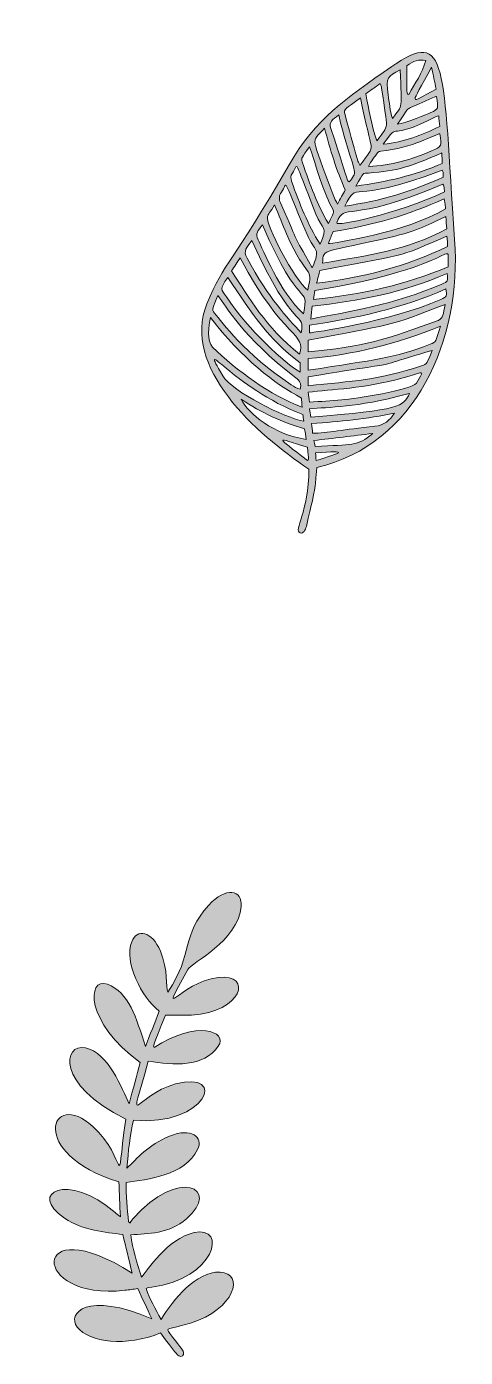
# Model space of a CAD drawing. Header units: millimetres. Extents: x 144 to 2414, y 783 to 2729.
# Drawn here: x 1091 to 1247.8, y 2236 to 2712.2 of the extents above; entities that cross this region are included whole.
import ezdxf

# ---------------------------------------------------------------- set-up
doc = ezdxf.new("R2010")
doc.units = ezdxf.units.MM
doc.header["$MEASUREMENT"] = 0
doc.layers.add('Слой 1', color=7, linetype='Continuous', lineweight=0)

msp = doc.modelspace()

# ---------------------------------------------------------------- hatches: boundary and pattern name
at = {"layer": 'Слой 1', "true_color": 0x000000, "transparency": 33554687}
h = msp.add_hatch(color=18, dxfattribs=at)
h.dxf.hatch_style = 2
edge = h.paths.add_edge_path()
edge.add_spline(control_points=[(1194.3, 2559.73), (1194.36, 2558.82), (1194.4, 2558.04), (1194.46, 2556.88), (1203.68, 2559.98), (1206.64, 2560.39), (1194.3, 2559.73)], knot_values=[0, 0, 0, 0, 1, 1, 1, 2, 2, 2, 2], degree=3, periodic=0)
edge = h.paths.add_edge_path()
edge.add_spline(control_points=[(1191.34, 2556.96), (1192, 2557.37), (1191.83, 2556.96), (1191.36, 2561.69), (1179.35, 2565.42), (1179.88, 2565.93), (1191.34, 2556.96)], knot_values=[0, 0, 0, 0, 1, 1, 1, 2, 2, 2, 2], degree=3, periodic=0)
edge = h.paths.add_edge_path()
edge.add_spline(control_points=[(1237.4, 2689.78), (1236.85, 2692.41), (1236.36, 2694.76), (1235.77, 2697.63), (1228.07, 2683.32), (1227.15, 2684.44), (1237.4, 2689.78)], knot_values=[0, 0, 0, 0, 1, 1, 1, 2, 2, 2, 2], degree=3, periodic=0)
edge = h.paths.add_edge_path()
edge.add_spline(control_points=[(1227.6, 2687.93), (1229.84, 2691.82), (1232.47, 2695.51), (1233.69, 2700), (1231.14, 2700.53), (1229.23, 2699.94), (1226.96, 2698.14), (1226.94, 2687.93), (1226.66, 2688.03), (1227.6, 2687.93)], knot_values=[0, 0, 0, 0, 1, 1, 1, 2, 2, 2, 3, 3, 3, 3], degree=3, periodic=0)
edge = h.paths.add_edge_path()
edge.add_spline(control_points=[(1214.71, 2566.61), (1207.47, 2565.75), (1200.66, 2564.91), (1193.67, 2564.08), (1193.79, 2563.47), (1193.91, 2562.83), (1194.1, 2561.98), (1207.33, 2562.65), (1209.16, 2561.9), (1214.71, 2566.61)], knot_values=[0, 0, 0, 0, 1, 1, 1, 2, 2, 2, 3, 3, 3, 3], degree=3, periodic=0)
edge = h.paths.add_edge_path()
edge.add_spline(control_points=[(1223.58, 2677.26), (1226.62, 2677.63), (1234.37, 2680.96), (1235.49, 2681.44), (1238.3, 2682.69), (1238.22, 2682.65), (1237.57, 2687.19), (1236.67, 2686.93), (1237.49, 2687.36), (1228.27, 2683.2), (1227.03, 2682.63), (1227.56, 2683.16), (1223.58, 2677.26)], knot_values=[0, 0, 0, 0, 1, 1, 1, 2, 2, 2, 3, 3, 3, 4, 4, 4, 4], degree=3, periodic=0)
edge = h.paths.add_edge_path()
edge.add_spline(control_points=[(1224.54, 2696.66), (1220.03, 2694.25), (1219.2, 2694.19), (1220.24, 2687.81), (1220.68, 2685.05), (1220.79, 2682.26), (1221.77, 2679.32), (1225.68, 2684.44), (1224.99, 2682.32), (1224.54, 2696.66)], knot_values=[0, 0, 0, 0, 1, 1, 1, 2, 2, 2, 3, 3, 3, 3], degree=3, periodic=0)
edge = h.paths.add_edge_path()
edge.add_spline(control_points=[(1238.67, 2676.49), (1238.55, 2677.79), (1238.42, 2678.98), (1238.3, 2680.22), (1237.85, 2680.12), (1237.61, 2680.12), (1237.43, 2680.04), (1219.54, 2670.6), (1224.7, 2678.85), (1218.48, 2670.07), (1226.01, 2670.96), (1232.39, 2673.33), (1238.67, 2676.49)], knot_values=[0, 0, 0, 0, 1, 1, 1, 2, 2, 2, 3, 3, 3, 4, 4, 4, 4], degree=3, periodic=0)
edge = h.paths.add_edge_path()
edge.add_spline(control_points=[(1167.73, 2578.82), (1170.42, 2573.6), (1179.21, 2566.32), (1190.87, 2564.47), (1190.65, 2566.87), (1190.81, 2565.91), (1190.34, 2568.28), (1182.33, 2570.5), (1175.03, 2574.03), (1167.73, 2578.82)], knot_values=[0, 0, 0, 0, 1, 1, 1, 2, 2, 2, 3, 3, 3, 3], degree=3, periodic=0)
edge = h.paths.add_edge_path()
edge.add_spline(control_points=[(1207.9, 2658.83), (1209.2, 2660.59), (1206.23, 2665.11), (1202.54, 2680.55), (1200.38, 2678.77), (1198.93, 2678.18), (1199.74, 2675.74), (1207.17, 2653.55), (1205.23, 2655.2), (1207.9, 2658.83)], knot_values=[0, 0, 0, 0, 1, 1, 1, 2, 2, 2, 3, 3, 3, 3], degree=3, periodic=0)
edge = h.paths.add_edge_path()
edge.add_spline(control_points=[(1212.26, 2688.13), (1213.3, 2682.42), (1214.26, 2676.96), (1216.22, 2671.33), (1220.75, 2677.65), (1220.17, 2674.12), (1217.87, 2690.15), (1217.81, 2690.64), (1217.63, 2691.11), (1217.42, 2691.8), (1215.61, 2690.52), (1214, 2689.38), (1212.26, 2688.13)], knot_values=[0, 0, 0, 0, 1, 1, 1, 2, 2, 2, 3, 3, 3, 4, 4, 4, 4], degree=3, periodic=0)
edge = h.paths.add_edge_path()
edge.add_spline(control_points=[(1195.89, 2634.3), (1198.85, 2640.85), (1196.66, 2639.38), (1194.42, 2645.07), (1185.92, 2666.48), (1188.35, 2662.83), (1185.98, 2659.69), (1185.31, 2658.77), (1185.35, 2657.89), (1185.69, 2656.89), (1188.65, 2648.45), (1191.47, 2641.58), (1195.89, 2634.3)], knot_values=[0, 0, 0, 0, 1, 1, 1, 2, 2, 2, 3, 3, 3, 4, 4, 4, 4], degree=3, periodic=0)
edge = h.paths.add_edge_path()
edge.add_spline(control_points=[(1222.48, 2573.89), (1212.73, 2571.85), (1202.88, 2570.81), (1192.83, 2570.15), (1192.99, 2568.87), (1193.12, 2567.85), (1193.24, 2566.71), (1198.58, 2566.71), (1204.01, 2568.03), (1215.53, 2569.18), (1218.79, 2569.5), (1220.81, 2571.28), (1222.48, 2573.89)], knot_values=[0, 0, 0, 0, 1, 1, 1, 2, 2, 2, 3, 3, 3, 4, 4, 4, 4], degree=3, periodic=0)
edge = h.paths.add_edge_path()
edge.add_spline(control_points=[(1192.12, 2669.21), (1189.41, 2665.25), (1189.02, 2665.15), (1189.51, 2663.75), (1192.46, 2655.14), (1194.67, 2648.86), (1198.87, 2641.72), (1200.64, 2645.56), (1200.99, 2645.82), (1200.42, 2646.84), (1197.15, 2652.76), (1195.79, 2658.22), (1192.12, 2669.21)], knot_values=[0, 0, 0, 0, 1, 1, 1, 2, 2, 2, 3, 3, 3, 4, 4, 4, 4], degree=3, periodic=0)
edge = h.paths.add_edge_path()
edge.add_spline(control_points=[(1192.59, 2572.48), (1224.7, 2574.93), (1225.76, 2576.41), (1227.88, 2580.88), (1227.35, 2580.78), (1227.05, 2580.76), (1226.76, 2580.68), (1208.61, 2575.68), (1198.97, 2576.15), (1192.12, 2575.39), (1192.3, 2574.31), (1192.4, 2573.56), (1192.59, 2572.48)], knot_values=[0, 0, 0, 0, 1, 1, 1, 2, 2, 2, 3, 3, 3, 4, 4, 4, 4], degree=3, periodic=0)
edge = h.paths.add_edge_path()
edge.add_spline(control_points=[(1208.67, 2655.12), (1219.54, 2656.65), (1229.8, 2658.85), (1239.59, 2663.24), (1239.53, 2664.48), (1239.46, 2665.58), (1239.38, 2666.97), (1228.17, 2662.11), (1223.78, 2660.52), (1213.2, 2659.79), (1210.96, 2659.65), (1211.67, 2660.12), (1208.67, 2655.12)], knot_values=[0, 0, 0, 0, 1, 1, 1, 2, 2, 2, 3, 3, 3, 4, 4, 4, 4], degree=3, periodic=0)
edge = h.paths.add_edge_path()
edge.add_spline(control_points=[(1204.9, 2653.8), (1201.64, 2660.81), (1199.6, 2668.09), (1197.46, 2675.82), (1192.59, 2670.03), (1192.36, 2674.61), (1200.76, 2651.41), (1201.05, 2650.59), (1201.54, 2649.86), (1202.13, 2648.68), (1203.19, 2650.61), (1204.01, 2652.14), (1204.9, 2653.8)], knot_values=[0, 0, 0, 0, 1, 1, 1, 2, 2, 2, 3, 3, 3, 4, 4, 4, 4], degree=3, periodic=0)
edge = h.paths.add_edge_path()
edge.add_spline(control_points=[(1189.73, 2573.38), (1164.37, 2583), (1151.95, 2602.92), (1161.06, 2587.28), (1164.37, 2581.61), (1183.62, 2572.05), (1190.08, 2570.99), (1189.94, 2571.89), (1189.85, 2572.56), (1189.73, 2573.38)], knot_values=[0, 0, 0, 0, 1, 1, 1, 2, 2, 2, 3, 3, 3, 3], degree=3, periodic=0)
edge = h.paths.add_edge_path()
edge.add_spline(control_points=[(1189.08, 2602.57), (1190.77, 2610.51), (1186.47, 2602.19), (1171.54, 2635.59), (1169.55, 2632.83), (1168.28, 2632.2), (1169.83, 2629.29), (1177.46, 2614.81), (1184.21, 2608.12), (1189.08, 2602.57)], knot_values=[0, 0, 0, 0, 1, 1, 1, 2, 2, 2, 3, 3, 3, 3], degree=3, periodic=0)
edge = h.paths.add_edge_path()
edge.add_spline(control_points=[(1193.12, 2625.9), (1196.3, 2633.16), (1193.97, 2631.37), (1191.22, 2637.79), (1181.8, 2659.89), (1184.51, 2656.22), (1182.07, 2652.94), (1181.15, 2651.7), (1181.15, 2650.49), (1181.76, 2649.11), (1189.37, 2632.04), (1185.25, 2639.6), (1193.12, 2625.9)], knot_values=[0, 0, 0, 0, 1, 1, 1, 2, 2, 2, 3, 3, 3, 4, 4, 4, 4], degree=3, periodic=0)
edge = h.paths.add_edge_path()
edge.add_spline(control_points=[(1239.59, 2660.79), (1204.82, 2647.72), (1209.92, 2657.79), (1204.74, 2647.98), (1217.36, 2649.7), (1228.88, 2653.29), (1239.95, 2658.32), (1239.85, 2660.5), (1239.93, 2659.79), (1239.59, 2660.79)], knot_values=[0, 0, 0, 0, 1, 1, 1, 2, 2, 2, 3, 3, 3, 3], degree=3, periodic=0)
edge = h.paths.add_edge_path()
edge.add_spline(control_points=[(1238.77, 2673.84), (1237.26, 2673.78), (1229, 2668.68), (1217.59, 2667.56), (1217.22, 2667.52), (1216.75, 2667.42), (1216.55, 2667.15), (1215.36, 2665.62), (1214.16, 2664.09), (1213.22, 2662.11), (1221.3, 2662.58), (1228.66, 2664.48), (1235.71, 2667.68), (1239.48, 2669.39), (1239.48, 2669.39), (1238.77, 2673.84)], knot_values=[0, 0, 0, 0, 1, 1, 1, 2, 2, 2, 3, 3, 3, 4, 4, 4, 5, 5, 5, 5], degree=3, periodic=0)
edge = h.paths.add_edge_path()
edge.add_spline(control_points=[(1240.36, 2653), (1240.1, 2655.75), (1240.24, 2654.94), (1239.81, 2655.85), (1205.25, 2641.03), (1204.8, 2649.74), (1201.88, 2641.99), (1201.31, 2640.46), (1223.21, 2645.13), (1240.36, 2653)], knot_values=[0, 0, 0, 0, 1, 1, 1, 2, 2, 2, 3, 3, 3, 3], degree=3, periodic=0)
edge = h.paths.add_edge_path()
edge.add_spline(control_points=[(1175.32, 2641.28), (1173.64, 2639.01), (1172.58, 2638.32), (1173.77, 2635.89), (1175.38, 2632.63), (1181.29, 2617.3), (1190.02, 2609.41), (1191.89, 2620.7), (1188.79, 2609.3), (1175.32, 2641.28)], knot_values=[0, 0, 0, 0, 1, 1, 1, 2, 2, 2, 3, 3, 3, 3], degree=3, periodic=0)
edge = h.paths.add_edge_path()
edge.add_spline(control_points=[(1210.29, 2686.71), (1205, 2682.71), (1204.31, 2682.59), (1204.74, 2681.02), (1209.71, 2662.42), (1209.39, 2663.87), (1210.22, 2662.56), (1216.18, 2671.31), (1214.59, 2664.87), (1210.29, 2686.71)], knot_values=[0, 0, 0, 0, 1, 1, 1, 2, 2, 2, 3, 3, 3, 3], degree=3, periodic=0)
edge = h.paths.add_edge_path()
edge.add_spline(control_points=[(1179.64, 2648.41), (1177.99, 2645.86), (1177.38, 2645.01), (1177.11, 2644.29), (1176.15, 2641.7), (1186.88, 2621.27), (1191.47, 2617.93), (1193.55, 2627.15), (1191.47, 2620.58), (1183.9, 2638.01), (1182.49, 2641.32), (1181.17, 2644.68), (1179.64, 2648.41)], knot_values=[0, 0, 0, 0, 1, 1, 1, 2, 2, 2, 3, 3, 3, 4, 4, 4, 4], degree=3, periodic=0)
edge = h.paths.add_edge_path()
edge.add_spline(control_points=[(1192.14, 2602.6), (1193.26, 2602.66), (1220.52, 2606.43), (1239.06, 2614.56), (1241.22, 2615.5), (1241.36, 2615.83), (1240.87, 2618.34), (1225.33, 2611.44), (1208.92, 2607.84), (1192.14, 2605.37), (1192.14, 2604.33), (1192.14, 2603.51), (1192.14, 2602.6)], knot_values=[0, 0, 0, 0, 1, 1, 1, 2, 2, 2, 3, 3, 3, 4, 4, 4, 4], degree=3, periodic=0)
edge = h.paths.add_edge_path()
edge.add_spline(control_points=[(1188.75, 2591.83), (1176.78, 2600.78), (1172.2, 2609.06), (1162.86, 2622.37), (1159.76, 2617.93), (1160.47, 2618.44), (1162.45, 2615.44), (1170.08, 2603.82), (1183.37, 2591.75), (1188.77, 2588.49), (1188.75, 2589.69), (1188.75, 2590.67), (1188.75, 2591.83)], knot_values=[0, 0, 0, 0, 1, 1, 1, 2, 2, 2, 3, 3, 3, 4, 4, 4, 4], degree=3, periodic=0)
edge = h.paths.add_edge_path()
edge.add_spline(control_points=[(1232.25, 2588.02), (1231.65, 2588.63), (1232.16, 2588.34), (1225.56, 2586.51), (1211.73, 2582.67), (1199.91, 2582.33), (1191.65, 2581.39), (1191.79, 2580.08), (1191.91, 2579.04), (1192.06, 2577.8), (1196.07, 2578.09), (1199.89, 2578.29), (1203.7, 2578.64), (1208.55, 2579.06), (1228.45, 2582.02), (1230.35, 2584.63), (1231.08, 2585.67), (1231.61, 2586.87), (1232.25, 2588.02)], knot_values=[0, 0, 0, 0, 1, 1, 1, 2, 2, 2, 3, 3, 3, 4, 4, 4, 5, 5, 5, 6, 6, 6, 6], degree=3, periodic=0)
edge = h.paths.add_edge_path()
edge.add_spline(control_points=[(1159.35, 2615.97), (1157.58, 2611.63), (1156.96, 2611.08), (1158.17, 2609.65), (1160.92, 2606.43), (1168.81, 2595.13), (1185.61, 2584.02), (1186.59, 2583.37), (1187.55, 2582.59), (1188.79, 2582.41), (1189.32, 2584.28), (1188.71, 2585.45), (1187.22, 2586.57), (1167.87, 2601.35), (1162.47, 2611.93), (1159.35, 2615.97)], knot_values=[0, 0, 0, 0, 1, 1, 1, 2, 2, 2, 3, 3, 3, 4, 4, 4, 5, 5, 5, 5], degree=3, periodic=0)
edge = h.paths.add_edge_path()
edge.add_spline(control_points=[(1167.32, 2629.47), (1166.22, 2627.78), (1165.26, 2626.33), (1164.22, 2624.74), (1170.46, 2615.16), (1176.36, 2604.76), (1188.55, 2594.93), (1191.26, 2602.76), (1183.02, 2599.62), (1167.32, 2629.47)], knot_values=[0, 0, 0, 0, 1, 1, 1, 2, 2, 2, 3, 3, 3, 3], degree=3, periodic=0)
edge = h.paths.add_edge_path()
edge.add_spline(control_points=[(1241.32, 2623.8), (1225.76, 2617.13), (1209.59, 2613.91), (1193.02, 2612.16), (1192.85, 2610.63), (1192.71, 2609.32), (1192.53, 2607.55), (1206.19, 2610.22), (1222.17, 2612.55), (1239.46, 2620.07), (1241.63, 2621.01), (1241.63, 2621.03), (1241.32, 2623.8)], knot_values=[0, 0, 0, 0, 1, 1, 1, 2, 2, 2, 3, 3, 3, 4, 4, 4, 4], degree=3, periodic=0)
edge = h.paths.add_edge_path()
edge.add_spline(control_points=[(1191.65, 2583.67), (1207.23, 2585.32), (1217.08, 2585.73), (1232.1, 2590.77), (1234.37, 2591.52), (1233.98, 2591.63), (1236.02, 2596.32), (1209.27, 2588.71), (1233.96, 2593.93), (1191.65, 2586.87), (1191.65, 2585.77), (1191.65, 2584.96), (1191.65, 2583.67)], knot_values=[0, 0, 0, 0, 1, 1, 1, 2, 2, 2, 3, 3, 3, 4, 4, 4, 4], degree=3, periodic=0)
edge = h.paths.add_edge_path()
edge.add_spline(control_points=[(1198.85, 2634.55), (1200.11, 2634.55), (1226.52, 2638.44), (1240.75, 2646.94), (1240.54, 2649.21), (1240.67, 2648.25), (1240.28, 2650.61), (1227.47, 2644.66), (1214.22, 2641.01), (1200.52, 2638.85), (1199.95, 2637.4), (1199.44, 2636.06), (1198.85, 2634.55)], knot_values=[0, 0, 0, 0, 1, 1, 1, 2, 2, 2, 3, 3, 3, 4, 4, 4, 4], degree=3, periodic=0)
edge = h.paths.add_edge_path()
edge.add_spline(control_points=[(1193.52, 2614.56), (1210.29, 2616.26), (1226.33, 2619.78), (1241.69, 2626.25), (1241.1, 2637.24), (1247.84, 2626.62), (1194.05, 2617.79), (1193.87, 2616.62), (1193.73, 2615.73), (1193.52, 2614.56)], knot_values=[0, 0, 0, 0, 1, 1, 1, 2, 2, 2, 3, 3, 3, 3], degree=3, periodic=0)
edge = h.paths.add_edge_path()
edge.add_spline(control_points=[(1194.63, 2620.33), (1211.18, 2622.52), (1226.78, 2626.21), (1241.44, 2633.51), (1241.44, 2635.71), (1241.5, 2634.75), (1241.24, 2637.18), (1223.82, 2630), (1231.21, 2631.45), (1195.83, 2624.92), (1195.48, 2623.6), (1195.12, 2622.21), (1194.63, 2620.33)], knot_values=[0, 0, 0, 0, 1, 1, 1, 2, 2, 2, 3, 3, 3, 4, 4, 4, 4], degree=3, periodic=0)
edge = h.paths.add_edge_path()
edge.add_spline(control_points=[(1196.77, 2627.49), (1213.55, 2630.47), (1226.7, 2632.02), (1241.24, 2639.77), (1241.1, 2641.34), (1240.97, 2642.68), (1240.81, 2644.23), (1237.14, 2642.66), (1231.72, 2639.38), (1222.7, 2637.2), (1197.07, 2631.04), (1197.01, 2633.3), (1196.77, 2627.49)], knot_values=[0, 0, 0, 0, 1, 1, 1, 2, 2, 2, 3, 3, 3, 4, 4, 4, 4], degree=3, periodic=0)
edge = h.paths.add_edge_path()
edge.add_spline(control_points=[(1156.72, 2608.06), (1155.97, 2605.18), (1155.37, 2599.58), (1157.47, 2597.5), (1165.88, 2589.16), (1178.27, 2580.19), (1189.49, 2576.07), (1189.39, 2577.43), (1189.3, 2578.39), (1189.24, 2579.29), (1179.8, 2584.18), (1167.89, 2593.54), (1156.72, 2608.06)], knot_values=[0, 0, 0, 0, 1, 1, 1, 2, 2, 2, 3, 3, 3, 4, 4, 4, 4], degree=3, periodic=0)
edge = h.paths.add_edge_path()
edge.add_spline(control_points=[(1191.59, 2589.2), (1216.28, 2593.11), (1221.85, 2593.4), (1235.24, 2598.54), (1237.63, 2599.46), (1237.04, 2599.15), (1238.93, 2605), (1223.4, 2598.72), (1207.86, 2594.66), (1191.61, 2593.46), (1191.59, 2591.93), (1191.59, 2590.69), (1191.59, 2589.2)], knot_values=[0, 0, 0, 0, 1, 1, 1, 2, 2, 2, 3, 3, 3, 4, 4, 4, 4], degree=3, periodic=0)
edge = h.paths.add_edge_path()
edge.add_spline(control_points=[(1240.57, 2612.77), (1220.93, 2604.92), (1220.28, 2605.47), (1191.69, 2599.96), (1191.69, 2598.44), (1191.69, 2597.17), (1191.69, 2595.76), (1210.88, 2597.58), (1220.03, 2600.27), (1238.08, 2607.08), (1240.12, 2607.86), (1239.91, 2609.3), (1240.57, 2612.77)], knot_values=[0, 0, 0, 0, 1, 1, 1, 2, 2, 2, 3, 3, 3, 4, 4, 4, 4], degree=3, periodic=0)
edge = h.paths.add_edge_path()
edge.add_spline(control_points=[(1194.69, 2554.41), (1193.93, 2546.18), (1194.99, 2550.15), (1190.98, 2533.33), (1190.69, 2532.13), (1189.92, 2530.56), (1188.77, 2531.03), (1186.2, 2532.04), (1191.93, 2538.28), (1191.93, 2553.88), (1173.01, 2566.28), (1146.14, 2590.54), (1155.44, 2612.99), (1161.82, 2628.39), (1164.22, 2626.92), (1184.8, 2662.69), (1194.48, 2679.49), (1204.76, 2686.15), (1221.5, 2697.88), (1241.89, 2712.17), (1239.67, 2697.98), (1244.01, 2635.97), (1246.52, 2600.11), (1230.21, 2562.65), (1194.69, 2554.41)], knot_values=[0, 0, 0, 0, 1, 1, 1, 2, 2, 2, 3, 3, 3, 4, 4, 4, 5, 5, 5, 6, 6, 6, 7, 7, 7, 8, 8, 8, 8], degree=3, periodic=0)
h = msp.add_hatch(color=18, dxfattribs=at)
h.dxf.hatch_style = 2
edge = h.paths.add_edge_path()
edge.add_spline(control_points=[(1136.55, 2346.92), (1151.72, 2356.95), (1163.12, 2352.67), (1159.49, 2347.37), (1154.25, 2339.76), (1143.55, 2340.52), (1134.45, 2342.07), (1127.09, 2315.15), (1129.15, 2329.85), (1144.24, 2333.87), (1163.12, 2338.91), (1155.35, 2318.54), (1129.21, 2320.92), (1127.91, 2315.4), (1127.3, 2309.85), (1126.83, 2303.76), (1130.36, 2307.14), (1134.29, 2311.97), (1142, 2315.17), (1149.95, 2318.48), (1154.21, 2314.77), (1152.11, 2310.44), (1147.61, 2301.13), (1134.07, 2299.66), (1126.6, 2298.62), (1126.46, 2293.91), (1126.83, 2289.24), (1127.42, 2284.57), (1128.44, 2283.83), (1127.66, 2284.24), (1128.91, 2285.65), (1145.38, 2304.27), (1160.78, 2296.54), (1148.1, 2285.59), (1141.84, 2280.18), (1134.35, 2280.33), (1128.21, 2279.88), (1128.93, 2274.74), (1130.34, 2269.89), (1132.09, 2264.77), (1133.8, 2266.93), (1141.53, 2278.61), (1150.81, 2280.67), (1163.08, 2283.41), (1158.23, 2263.97), (1135.7, 2261.14), (1133.74, 2260.89), (1134.23, 2261.02), (1133.68, 2260.63), (1135.09, 2256.94), (1136.86, 2253.35), (1139.02, 2249.64), (1143.41, 2256.86), (1151.66, 2266.81), (1160.11, 2266.54), (1169.14, 2266.24), (1165.35, 2253.09), (1149.56, 2248.31), (1141.14, 2245.79), (1140.61, 2246.81), (1142.22, 2244.62), (1145.18, 2240.61), (1146.99, 2238.47), (1147.1, 2238), (1147.4, 2236.63), (1146.32, 2236.04), (1145.34, 2236.65), (1144.59, 2237.12), (1144.36, 2237.53), (1138.84, 2244.77), (1126.6, 2239.79), (1113.41, 2241.24), (1109.07, 2246.91), (1105.3, 2251.82), (1112.37, 2259.81), (1135.72, 2249.88), (1133.96, 2253.68), (1132.37, 2257.08), (1130.74, 2260.65), (1129.19, 2260.45), (1127.62, 2260.22), (1126.05, 2260.04), (1092.1, 2255.88), (1091.82, 2289.73), (1128.72, 2266.16), (1127.54, 2270.99), (1126.42, 2275.56), (1125.34, 2279.98), (1118.96, 2280.9), (1111.29, 2281.29), (1104.52, 2285.85), (1090.96, 2294.97), (1105.62, 2302.55), (1122.57, 2287.89), (1123.12, 2287.42), (1123.71, 2286.97), (1124.48, 2286.36), (1124.3, 2290.69), (1124.14, 2294.7), (1123.95, 2298.84), (1091.02, 2308.91), (1099.46, 2332.53), (1114.66, 2318.68), (1127.26, 2307.2), (1122.51, 2292.95), (1126.4, 2321.29), (1101.16, 2333.81), (1104.05, 2348.49), (1112, 2346.8), (1120.12, 2345.07), (1125.14, 2332.18), (1127.6, 2326.78), (1128.99, 2331.91), (1130.29, 2336.69), (1131.6, 2341.58), (1111.76, 2355.73), (1112.43, 2372.23), (1119.85, 2369.53), (1127.58, 2366.74), (1130.13, 2357.61), (1133.45, 2347.25), (1135.15, 2351.61), (1136.68, 2355.59), (1138.35, 2359.93), (1131.93, 2364.91), (1125.75, 2377.55), (1128.52, 2384.77), (1130.34, 2389.46), (1135.72, 2388.7), (1138.82, 2381.36), (1141.67, 2374.61), (1140.63, 2368.66), (1141.47, 2366.76), (1150.81, 2380.67), (1146.08, 2386.85), (1156.09, 2397.84), (1162.12, 2404.46), (1168.3, 2403.42), (1167.69, 2397.37), (1166.39, 2384.68), (1149.97, 2377.36), (1148.58, 2374.82), (1137.41, 2354.22), (1145.4, 2370.31), (1159.45, 2371.98), (1172.03, 2373.47), (1168.16, 2359.46), (1149.89, 2358.52), (1146.91, 2358.38), (1143.94, 2358.5), (1140.59, 2358.5), (1136.11, 2347.08), (1136.02, 2347.43), (1136.55, 2346.92)], knot_values=[0, 0, 0, 0, 1, 1, 1, 2, 2, 2, 3, 3, 3, 4, 4, 4, 5, 5, 5, 6, 6, 6, 7, 7, 7, 8, 8, 8, 9, 9, 9, 10, 10, 10, 11, 11, 11, 12, 12, 12, 13, 13, 13, 14, 14, 14, 15, 15, 15, 16, 16, 16, 17, 17, 17, 18, 18, 18, 19, 19, 19, 20, 20, 20, 21, 21, 21, 22, 22, 22, 23, 23, 23, 24, 24, 24, 25, 25, 25, 26, 26, 26, 27, 27, 27, 28, 28, 28, 29, 29, 29, 30, 30, 30, 31, 31, 31, 32, 32, 32, 33, 33, 33, 34, 34, 34, 35, 35, 35, 36, 36, 36, 37, 37, 37, 38, 38, 38, 39, 39, 39, 40, 40, 40, 41, 41, 41, 42, 42, 42, 43, 43, 43, 44, 44, 44, 45, 45, 45, 46, 46, 46, 47, 47, 47, 48, 48, 48, 49, 49, 49, 50, 50, 50, 51, 51, 51, 51], degree=3, periodic=0)

# ---------------------------------------------------------------- linework, layer by layer
at = {"layer": 'Слой 1'}
for points, knots in [([(1194.69, 2554.41), (1193.93, 2546.18), (1194.99, 2550.15), (1190.98, 2533.33), (1190.69, 2532.13), (1189.92, 2530.56), (1188.77, 2531.03), (1186.2, 2532.04), (1191.93, 2538.28), (1191.93, 2553.88), (1173.01, 2566.28), (1146.14, 2590.54), (1155.44, 2612.99), (1161.82, 2628.39), (1164.22, 2626.92), (1184.8, 2662.69), (1194.48, 2679.49), (1204.76, 2686.15), (1221.5, 2697.88), (1241.89, 2712.17), (1239.67, 2697.98), (1244.01, 2635.97), (1246.52, 2600.11), (1230.21, 2562.65), (1194.69, 2554.41)], [0, 0, 0, 0, 1, 1, 1, 2, 2, 2, 3, 3, 3, 4, 4, 4, 5, 5, 5, 6, 6, 6, 7, 7, 7, 8, 8, 8, 8]), ([(1227.6, 2687.93), (1229.84, 2691.82), (1232.47, 2695.51), (1233.69, 2700), (1231.14, 2700.53), (1229.23, 2699.94), (1226.96, 2698.14), (1226.94, 2687.93), (1226.66, 2688.03), (1227.6, 2687.93)], [0, 0, 0, 0, 1, 1, 1, 2, 2, 2, 3, 3, 3, 3]), ([(1224.54, 2696.66), (1220.03, 2694.25), (1219.2, 2694.19), (1220.24, 2687.81), (1220.68, 2685.05), (1220.79, 2682.26), (1221.77, 2679.32), (1225.68, 2684.44), (1224.99, 2682.32), (1224.54, 2696.66)], [0, 0, 0, 0, 1, 1, 1, 2, 2, 2, 3, 3, 3, 3]), ([(1237.4, 2689.78), (1236.85, 2692.41), (1236.36, 2694.76), (1235.77, 2697.63), (1228.07, 2683.32), (1227.15, 2684.44), (1237.4, 2689.78)], [0, 0, 0, 0, 1, 1, 1, 2, 2, 2, 2]), ([(1212.26, 2688.13), (1213.3, 2682.42), (1214.26, 2676.96), (1216.22, 2671.33), (1220.75, 2677.65), (1220.17, 2674.12), (1217.87, 2690.15), (1217.81, 2690.64), (1217.63, 2691.11), (1217.42, 2691.8), (1215.61, 2690.52), (1214, 2689.38), (1212.26, 2688.13)], [0, 0, 0, 0, 1, 1, 1, 2, 2, 2, 3, 3, 3, 4, 4, 4, 4]), ([(1210.29, 2686.71), (1205, 2682.71), (1204.31, 2682.59), (1204.74, 2681.02), (1209.71, 2662.42), (1209.39, 2663.87), (1210.22, 2662.56), (1216.18, 2671.31), (1214.59, 2664.87), (1210.29, 2686.71)], [0, 0, 0, 0, 1, 1, 1, 2, 2, 2, 3, 3, 3, 3]), ([(1223.58, 2677.26), (1226.62, 2677.63), (1234.37, 2680.96), (1235.49, 2681.44), (1238.3, 2682.69), (1238.22, 2682.65), (1237.57, 2687.19), (1236.67, 2686.93), (1237.49, 2687.36), (1228.27, 2683.2), (1227.03, 2682.63), (1227.56, 2683.16), (1223.58, 2677.26)], [0, 0, 0, 0, 1, 1, 1, 2, 2, 2, 3, 3, 3, 4, 4, 4, 4]), ([(1207.9, 2658.83), (1209.2, 2660.59), (1206.23, 2665.11), (1202.54, 2680.55), (1200.38, 2678.77), (1198.93, 2678.18), (1199.74, 2675.74), (1207.17, 2653.55), (1205.23, 2655.2), (1207.9, 2658.83)], [0, 0, 0, 0, 1, 1, 1, 2, 2, 2, 3, 3, 3, 3]), ([(1238.67, 2676.49), (1238.55, 2677.79), (1238.42, 2678.98), (1238.3, 2680.22), (1237.85, 2680.12), (1237.61, 2680.12), (1237.43, 2680.04), (1219.54, 2670.6), (1224.7, 2678.85), (1218.48, 2670.07), (1226.01, 2670.96), (1232.39, 2673.33), (1238.67, 2676.49)], [0, 0, 0, 0, 1, 1, 1, 2, 2, 2, 3, 3, 3, 4, 4, 4, 4]), ([(1204.9, 2653.8), (1201.64, 2660.81), (1199.6, 2668.09), (1197.46, 2675.82), (1192.59, 2670.03), (1192.36, 2674.61), (1200.76, 2651.41), (1201.05, 2650.59), (1201.54, 2649.86), (1202.13, 2648.68), (1203.19, 2650.61), (1204.01, 2652.14), (1204.9, 2653.8)], [0, 0, 0, 0, 1, 1, 1, 2, 2, 2, 3, 3, 3, 4, 4, 4, 4]), ([(1238.77, 2673.84), (1237.26, 2673.78), (1229, 2668.68), (1217.59, 2667.56), (1217.22, 2667.52), (1216.75, 2667.42), (1216.55, 2667.15), (1215.36, 2665.62), (1214.16, 2664.09), (1213.22, 2662.11), (1221.3, 2662.58), (1228.66, 2664.48), (1235.71, 2667.68), (1239.48, 2669.39), (1239.48, 2669.39), (1238.77, 2673.84)], [0, 0, 0, 0, 1, 1, 1, 2, 2, 2, 3, 3, 3, 4, 4, 4, 5, 5, 5, 5]), ([(1195.89, 2634.3), (1198.85, 2640.85), (1196.66, 2639.38), (1194.42, 2645.07), (1185.92, 2666.48), (1188.35, 2662.83), (1185.98, 2659.69), (1185.31, 2658.77), (1185.35, 2657.89), (1185.69, 2656.89), (1188.65, 2648.45), (1191.47, 2641.58), (1195.89, 2634.3)], [0, 0, 0, 0, 1, 1, 1, 2, 2, 2, 3, 3, 3, 4, 4, 4, 4]), ([(1192.12, 2669.21), (1189.41, 2665.25), (1189.02, 2665.15), (1189.51, 2663.75), (1192.46, 2655.14), (1194.67, 2648.86), (1198.87, 2641.72), (1200.64, 2645.56), (1200.99, 2645.82), (1200.42, 2646.84), (1197.15, 2652.76), (1195.79, 2658.22), (1192.12, 2669.21)], [0, 0, 0, 0, 1, 1, 1, 2, 2, 2, 3, 3, 3, 4, 4, 4, 4]), ([(1208.67, 2655.12), (1219.54, 2656.65), (1229.8, 2658.85), (1239.59, 2663.24), (1239.53, 2664.48), (1239.46, 2665.58), (1239.38, 2666.97), (1228.17, 2662.11), (1223.78, 2660.52), (1213.2, 2659.79), (1210.96, 2659.65), (1211.67, 2660.12), (1208.67, 2655.12)], [0, 0, 0, 0, 1, 1, 1, 2, 2, 2, 3, 3, 3, 4, 4, 4, 4]), ([(1193.12, 2625.9), (1196.3, 2633.16), (1193.97, 2631.37), (1191.22, 2637.79), (1181.8, 2659.89), (1184.51, 2656.22), (1182.07, 2652.94), (1181.15, 2651.7), (1181.15, 2650.49), (1181.76, 2649.11), (1189.37, 2632.04), (1185.25, 2639.6), (1193.12, 2625.9)], [0, 0, 0, 0, 1, 1, 1, 2, 2, 2, 3, 3, 3, 4, 4, 4, 4]), ([(1239.59, 2660.79), (1204.82, 2647.72), (1209.92, 2657.79), (1204.74, 2647.98), (1217.36, 2649.7), (1228.88, 2653.29), (1239.95, 2658.32), (1239.85, 2660.5), (1239.93, 2659.79), (1239.59, 2660.79)], [0, 0, 0, 0, 1, 1, 1, 2, 2, 2, 3, 3, 3, 3]), ([(1240.36, 2653), (1240.1, 2655.75), (1240.24, 2654.94), (1239.81, 2655.85), (1205.25, 2641.03), (1204.8, 2649.74), (1201.88, 2641.99), (1201.31, 2640.46), (1223.21, 2645.13), (1240.36, 2653)], [0, 0, 0, 0, 1, 1, 1, 2, 2, 2, 3, 3, 3, 3]), ([(1179.64, 2648.41), (1177.99, 2645.86), (1177.38, 2645.01), (1177.11, 2644.29), (1176.15, 2641.7), (1186.88, 2621.27), (1191.47, 2617.93), (1193.55, 2627.15), (1191.47, 2620.58), (1183.9, 2638.01), (1182.49, 2641.32), (1181.17, 2644.68), (1179.64, 2648.41)], [0, 0, 0, 0, 1, 1, 1, 2, 2, 2, 3, 3, 3, 4, 4, 4, 4]), ([(1198.85, 2634.55), (1200.11, 2634.55), (1226.52, 2638.44), (1240.75, 2646.94), (1240.54, 2649.21), (1240.67, 2648.25), (1240.28, 2650.61), (1227.47, 2644.66), (1214.22, 2641.01), (1200.52, 2638.85), (1199.95, 2637.4), (1199.44, 2636.06), (1198.85, 2634.55)], [0, 0, 0, 0, 1, 1, 1, 2, 2, 2, 3, 3, 3, 4, 4, 4, 4]), ([(1196.77, 2627.49), (1213.55, 2630.47), (1226.7, 2632.02), (1241.24, 2639.77), (1241.1, 2641.34), (1240.97, 2642.68), (1240.81, 2644.23), (1237.14, 2642.66), (1231.72, 2639.38), (1222.7, 2637.2), (1197.07, 2631.04), (1197.01, 2633.3), (1196.77, 2627.49)], [0, 0, 0, 0, 1, 1, 1, 2, 2, 2, 3, 3, 3, 4, 4, 4, 4]), ([(1175.32, 2641.28), (1173.64, 2639.01), (1172.58, 2638.32), (1173.77, 2635.89), (1175.38, 2632.63), (1181.29, 2617.3), (1190.02, 2609.41), (1191.89, 2620.7), (1188.79, 2609.3), (1175.32, 2641.28)], [0, 0, 0, 0, 1, 1, 1, 2, 2, 2, 3, 3, 3, 3]), ([(1189.08, 2602.57), (1190.77, 2610.51), (1186.47, 2602.19), (1171.54, 2635.59), (1169.55, 2632.83), (1168.28, 2632.2), (1169.83, 2629.29), (1177.46, 2614.81), (1184.21, 2608.12), (1189.08, 2602.57)], [0, 0, 0, 0, 1, 1, 1, 2, 2, 2, 3, 3, 3, 3]), ([(1193.52, 2614.56), (1210.29, 2616.26), (1226.33, 2619.78), (1241.69, 2626.25), (1241.1, 2637.24), (1247.84, 2626.62), (1194.05, 2617.79), (1193.87, 2616.62), (1193.73, 2615.73), (1193.52, 2614.56)], [0, 0, 0, 0, 1, 1, 1, 2, 2, 2, 3, 3, 3, 3]), ([(1194.63, 2620.33), (1211.18, 2622.52), (1226.78, 2626.21), (1241.44, 2633.51), (1241.44, 2635.71), (1241.5, 2634.75), (1241.24, 2637.18), (1223.82, 2630), (1231.21, 2631.45), (1195.83, 2624.92), (1195.48, 2623.6), (1195.12, 2622.21), (1194.63, 2620.33)], [0, 0, 0, 0, 1, 1, 1, 2, 2, 2, 3, 3, 3, 4, 4, 4, 4]), ([(1167.32, 2629.47), (1166.22, 2627.78), (1165.26, 2626.33), (1164.22, 2624.74), (1170.46, 2615.16), (1176.36, 2604.76), (1188.55, 2594.93), (1191.26, 2602.76), (1183.02, 2599.62), (1167.32, 2629.47)], [0, 0, 0, 0, 1, 1, 1, 2, 2, 2, 3, 3, 3, 3]), ([(1241.32, 2623.8), (1225.76, 2617.13), (1209.59, 2613.91), (1193.02, 2612.16), (1192.85, 2610.63), (1192.71, 2609.32), (1192.53, 2607.55), (1206.19, 2610.22), (1222.17, 2612.55), (1239.46, 2620.07), (1241.63, 2621.01), (1241.63, 2621.03), (1241.32, 2623.8)], [0, 0, 0, 0, 1, 1, 1, 2, 2, 2, 3, 3, 3, 4, 4, 4, 4]), ([(1188.75, 2591.83), (1176.78, 2600.78), (1172.2, 2609.06), (1162.86, 2622.37), (1159.76, 2617.93), (1160.47, 2618.44), (1162.45, 2615.44), (1170.08, 2603.82), (1183.37, 2591.75), (1188.77, 2588.49), (1188.75, 2589.69), (1188.75, 2590.67), (1188.75, 2591.83)], [0, 0, 0, 0, 1, 1, 1, 2, 2, 2, 3, 3, 3, 4, 4, 4, 4]), ([(1159.35, 2615.97), (1157.58, 2611.63), (1156.96, 2611.08), (1158.17, 2609.65), (1160.92, 2606.43), (1168.81, 2595.13), (1185.61, 2584.02), (1186.59, 2583.37), (1187.55, 2582.59), (1188.79, 2582.41), (1189.32, 2584.28), (1188.71, 2585.45), (1187.22, 2586.57), (1167.87, 2601.35), (1162.47, 2611.93), (1159.35, 2615.97)], [0, 0, 0, 0, 1, 1, 1, 2, 2, 2, 3, 3, 3, 4, 4, 4, 5, 5, 5, 5]), ([(1192.14, 2602.6), (1193.26, 2602.66), (1220.52, 2606.43), (1239.06, 2614.56), (1241.22, 2615.5), (1241.36, 2615.83), (1240.87, 2618.34), (1225.33, 2611.44), (1208.92, 2607.84), (1192.14, 2605.37), (1192.14, 2604.33), (1192.14, 2603.51), (1192.14, 2602.6)], [0, 0, 0, 0, 1, 1, 1, 2, 2, 2, 3, 3, 3, 4, 4, 4, 4]), ([(1240.57, 2612.77), (1220.93, 2604.92), (1220.28, 2605.47), (1191.69, 2599.96), (1191.69, 2598.44), (1191.69, 2597.17), (1191.69, 2595.76), (1210.88, 2597.58), (1220.03, 2600.27), (1238.08, 2607.08), (1240.12, 2607.86), (1239.91, 2609.3), (1240.57, 2612.77)], [0, 0, 0, 0, 1, 1, 1, 2, 2, 2, 3, 3, 3, 4, 4, 4, 4]), ([(1156.72, 2608.06), (1155.97, 2605.18), (1155.37, 2599.58), (1157.47, 2597.5), (1165.88, 2589.16), (1178.27, 2580.19), (1189.49, 2576.07), (1189.39, 2577.43), (1189.3, 2578.39), (1189.24, 2579.29), (1179.8, 2584.18), (1167.89, 2593.54), (1156.72, 2608.06)], [0, 0, 0, 0, 1, 1, 1, 2, 2, 2, 3, 3, 3, 4, 4, 4, 4]), ([(1191.59, 2589.2), (1216.28, 2593.11), (1221.85, 2593.4), (1235.24, 2598.54), (1237.63, 2599.46), (1237.04, 2599.15), (1238.93, 2605), (1223.4, 2598.72), (1207.86, 2594.66), (1191.61, 2593.46), (1191.59, 2591.93), (1191.59, 2590.69), (1191.59, 2589.2)], [0, 0, 0, 0, 1, 1, 1, 2, 2, 2, 3, 3, 3, 4, 4, 4, 4]), ([(1189.73, 2573.38), (1164.37, 2583), (1151.95, 2602.92), (1161.06, 2587.28), (1164.37, 2581.61), (1183.62, 2572.05), (1190.08, 2570.99), (1189.94, 2571.89), (1189.85, 2572.56), (1189.73, 2573.38)], [0, 0, 0, 0, 1, 1, 1, 2, 2, 2, 3, 3, 3, 3]), ([(1191.65, 2583.67), (1207.23, 2585.32), (1217.08, 2585.73), (1232.1, 2590.77), (1234.37, 2591.52), (1233.98, 2591.63), (1236.02, 2596.32), (1209.27, 2588.71), (1233.96, 2593.93), (1191.65, 2586.87), (1191.65, 2585.77), (1191.65, 2584.96), (1191.65, 2583.67)], [0, 0, 0, 0, 1, 1, 1, 2, 2, 2, 3, 3, 3, 4, 4, 4, 4]), ([(1232.25, 2588.02), (1231.65, 2588.63), (1232.16, 2588.34), (1225.56, 2586.51), (1211.73, 2582.67), (1199.91, 2582.33), (1191.65, 2581.39), (1191.79, 2580.08), (1191.91, 2579.04), (1192.06, 2577.8), (1196.07, 2578.09), (1199.89, 2578.29), (1203.7, 2578.64), (1208.55, 2579.06), (1228.45, 2582.02), (1230.35, 2584.63), (1231.08, 2585.67), (1231.61, 2586.87), (1232.25, 2588.02)], [0, 0, 0, 0, 1, 1, 1, 2, 2, 2, 3, 3, 3, 4, 4, 4, 5, 5, 5, 6, 6, 6, 6]), ([(1192.59, 2572.48), (1224.7, 2574.93), (1225.76, 2576.41), (1227.88, 2580.88), (1227.35, 2580.78), (1227.05, 2580.76), (1226.76, 2580.68), (1208.61, 2575.68), (1198.97, 2576.15), (1192.12, 2575.39), (1192.3, 2574.31), (1192.4, 2573.56), (1192.59, 2572.48)], [0, 0, 0, 0, 1, 1, 1, 2, 2, 2, 3, 3, 3, 4, 4, 4, 4]), ([(1167.73, 2578.82), (1170.42, 2573.6), (1179.21, 2566.32), (1190.87, 2564.47), (1190.65, 2566.87), (1190.81, 2565.91), (1190.34, 2568.28), (1182.33, 2570.5), (1175.03, 2574.03), (1167.73, 2578.82)], [0, 0, 0, 0, 1, 1, 1, 2, 2, 2, 3, 3, 3, 3]), ([(1222.48, 2573.89), (1212.73, 2571.85), (1202.88, 2570.81), (1192.83, 2570.15), (1192.99, 2568.87), (1193.12, 2567.85), (1193.24, 2566.71), (1198.58, 2566.71), (1204.01, 2568.03), (1215.53, 2569.18), (1218.79, 2569.5), (1220.81, 2571.28), (1222.48, 2573.89)], [0, 0, 0, 0, 1, 1, 1, 2, 2, 2, 3, 3, 3, 4, 4, 4, 4]), ([(1214.71, 2566.61), (1207.47, 2565.75), (1200.66, 2564.91), (1193.67, 2564.08), (1193.79, 2563.47), (1193.91, 2562.83), (1194.1, 2561.98), (1207.33, 2562.65), (1209.16, 2561.9), (1214.71, 2566.61)], [0, 0, 0, 0, 1, 1, 1, 2, 2, 2, 3, 3, 3, 3]), ([(1191.34, 2556.96), (1192, 2557.37), (1191.83, 2556.96), (1191.36, 2561.69), (1179.35, 2565.42), (1179.88, 2565.93), (1191.34, 2556.96)], [0, 0, 0, 0, 1, 1, 1, 2, 2, 2, 2]), ([(1194.3, 2559.73), (1194.36, 2558.82), (1194.4, 2558.04), (1194.46, 2556.88), (1203.68, 2559.98), (1206.64, 2560.39), (1194.3, 2559.73)], [0, 0, 0, 0, 1, 1, 1, 2, 2, 2, 2]), ([(1136.55, 2346.92), (1151.72, 2356.95), (1163.12, 2352.67), (1159.49, 2347.37), (1154.25, 2339.76), (1143.55, 2340.52), (1134.45, 2342.07), (1127.09, 2315.15), (1129.15, 2329.85), (1144.24, 2333.87), (1163.12, 2338.91), (1155.35, 2318.54), (1129.21, 2320.92), (1127.91, 2315.4), (1127.3, 2309.85), (1126.83, 2303.76), (1130.36, 2307.14), (1134.29, 2311.97), (1142, 2315.17), (1149.95, 2318.48), (1154.21, 2314.77), (1152.11, 2310.44), (1147.61, 2301.13), (1134.07, 2299.66), (1126.6, 2298.62), (1126.46, 2293.91), (1126.83, 2289.24), (1127.42, 2284.57), (1128.44, 2283.83), (1127.66, 2284.24), (1128.91, 2285.65), (1145.38, 2304.27), (1160.78, 2296.54), (1148.1, 2285.59), (1141.84, 2280.18), (1134.35, 2280.33), (1128.21, 2279.88), (1128.93, 2274.74), (1130.34, 2269.89), (1132.09, 2264.77), (1133.8, 2266.93), (1141.53, 2278.61), (1150.81, 2280.67), (1163.08, 2283.41), (1158.23, 2263.97), (1135.7, 2261.14), (1133.74, 2260.89), (1134.23, 2261.02), (1133.68, 2260.63), (1135.09, 2256.94), (1136.86, 2253.35), (1139.02, 2249.64), (1143.41, 2256.86), (1151.66, 2266.81), (1160.11, 2266.54), (1169.14, 2266.24), (1165.35, 2253.09), (1149.56, 2248.31), (1141.14, 2245.79), (1140.61, 2246.81), (1142.22, 2244.62), (1145.18, 2240.61), (1146.99, 2238.47), (1147.1, 2238), (1147.4, 2236.63), (1146.32, 2236.04), (1145.34, 2236.65), (1144.59, 2237.12), (1144.36, 2237.53), (1138.84, 2244.77), (1126.6, 2239.79), (1113.41, 2241.24), (1109.07, 2246.91), (1105.3, 2251.82), (1112.37, 2259.81), (1135.72, 2249.88), (1133.96, 2253.68), (1132.37, 2257.08), (1130.74, 2260.65), (1129.19, 2260.45), (1127.62, 2260.22), (1126.05, 2260.04), (1092.1, 2255.88), (1091.82, 2289.73), (1128.72, 2266.16), (1127.54, 2270.99), (1126.42, 2275.56), (1125.34, 2279.98), (1118.96, 2280.9), (1111.29, 2281.29), (1104.52, 2285.85), (1090.96, 2294.97), (1105.62, 2302.55), (1122.57, 2287.89), (1123.12, 2287.42), (1123.71, 2286.97), (1124.48, 2286.36), (1124.3, 2290.69), (1124.14, 2294.7), (1123.95, 2298.84), (1091.02, 2308.91), (1099.46, 2332.53), (1114.66, 2318.68), (1127.26, 2307.2), (1122.51, 2292.95), (1126.4, 2321.29), (1101.16, 2333.81), (1104.05, 2348.49), (1112, 2346.8), (1120.12, 2345.07), (1125.14, 2332.18), (1127.6, 2326.78), (1128.99, 2331.91), (1130.29, 2336.69), (1131.6, 2341.58), (1111.76, 2355.73), (1112.43, 2372.23), (1119.85, 2369.53), (1127.58, 2366.74), (1130.13, 2357.61), (1133.45, 2347.25), (1135.15, 2351.61), (1136.68, 2355.59), (1138.35, 2359.93), (1131.93, 2364.91), (1125.75, 2377.55), (1128.52, 2384.77), (1130.34, 2389.46), (1135.72, 2388.7), (1138.82, 2381.36), (1141.67, 2374.61), (1140.63, 2368.66), (1141.47, 2366.76), (1150.81, 2380.67), (1146.08, 2386.85), (1156.09, 2397.84), (1162.12, 2404.46), (1168.3, 2403.42), (1167.69, 2397.37), (1166.39, 2384.68), (1149.97, 2377.36), (1148.58, 2374.82), (1137.41, 2354.22), (1145.4, 2370.31), (1159.45, 2371.98), (1172.03, 2373.47), (1168.16, 2359.46), (1149.89, 2358.52), (1146.91, 2358.38), (1143.94, 2358.5), (1140.59, 2358.5), (1136.11, 2347.08), (1136.02, 2347.43), (1136.55, 2346.92)], [0, 0, 0, 0, 1, 1, 1, 2, 2, 2, 3, 3, 3, 4, 4, 4, 5, 5, 5, 6, 6, 6, 7, 7, 7, 8, 8, 8, 9, 9, 9, 10, 10, 10, 11, 11, 11, 12, 12, 12, 13, 13, 13, 14, 14, 14, 15, 15, 15, 16, 16, 16, 17, 17, 17, 18, 18, 18, 19, 19, 19, 20, 20, 20, 21, 21, 21, 22, 22, 22, 23, 23, 23, 24, 24, 24, 25, 25, 25, 26, 26, 26, 27, 27, 27, 28, 28, 28, 29, 29, 29, 30, 30, 30, 31, 31, 31, 32, 32, 32, 33, 33, 33, 34, 34, 34, 35, 35, 35, 36, 36, 36, 37, 37, 37, 38, 38, 38, 39, 39, 39, 40, 40, 40, 41, 41, 41, 42, 42, 42, 43, 43, 43, 44, 44, 44, 45, 45, 45, 46, 46, 46, 47, 47, 47, 48, 48, 48, 49, 49, 49, 50, 50, 50, 51, 51, 51, 51])]:
    msp.add_open_spline(points, degree=3, knots=knots, dxfattribs=at)

doc.saveas('drawing.dxf')
